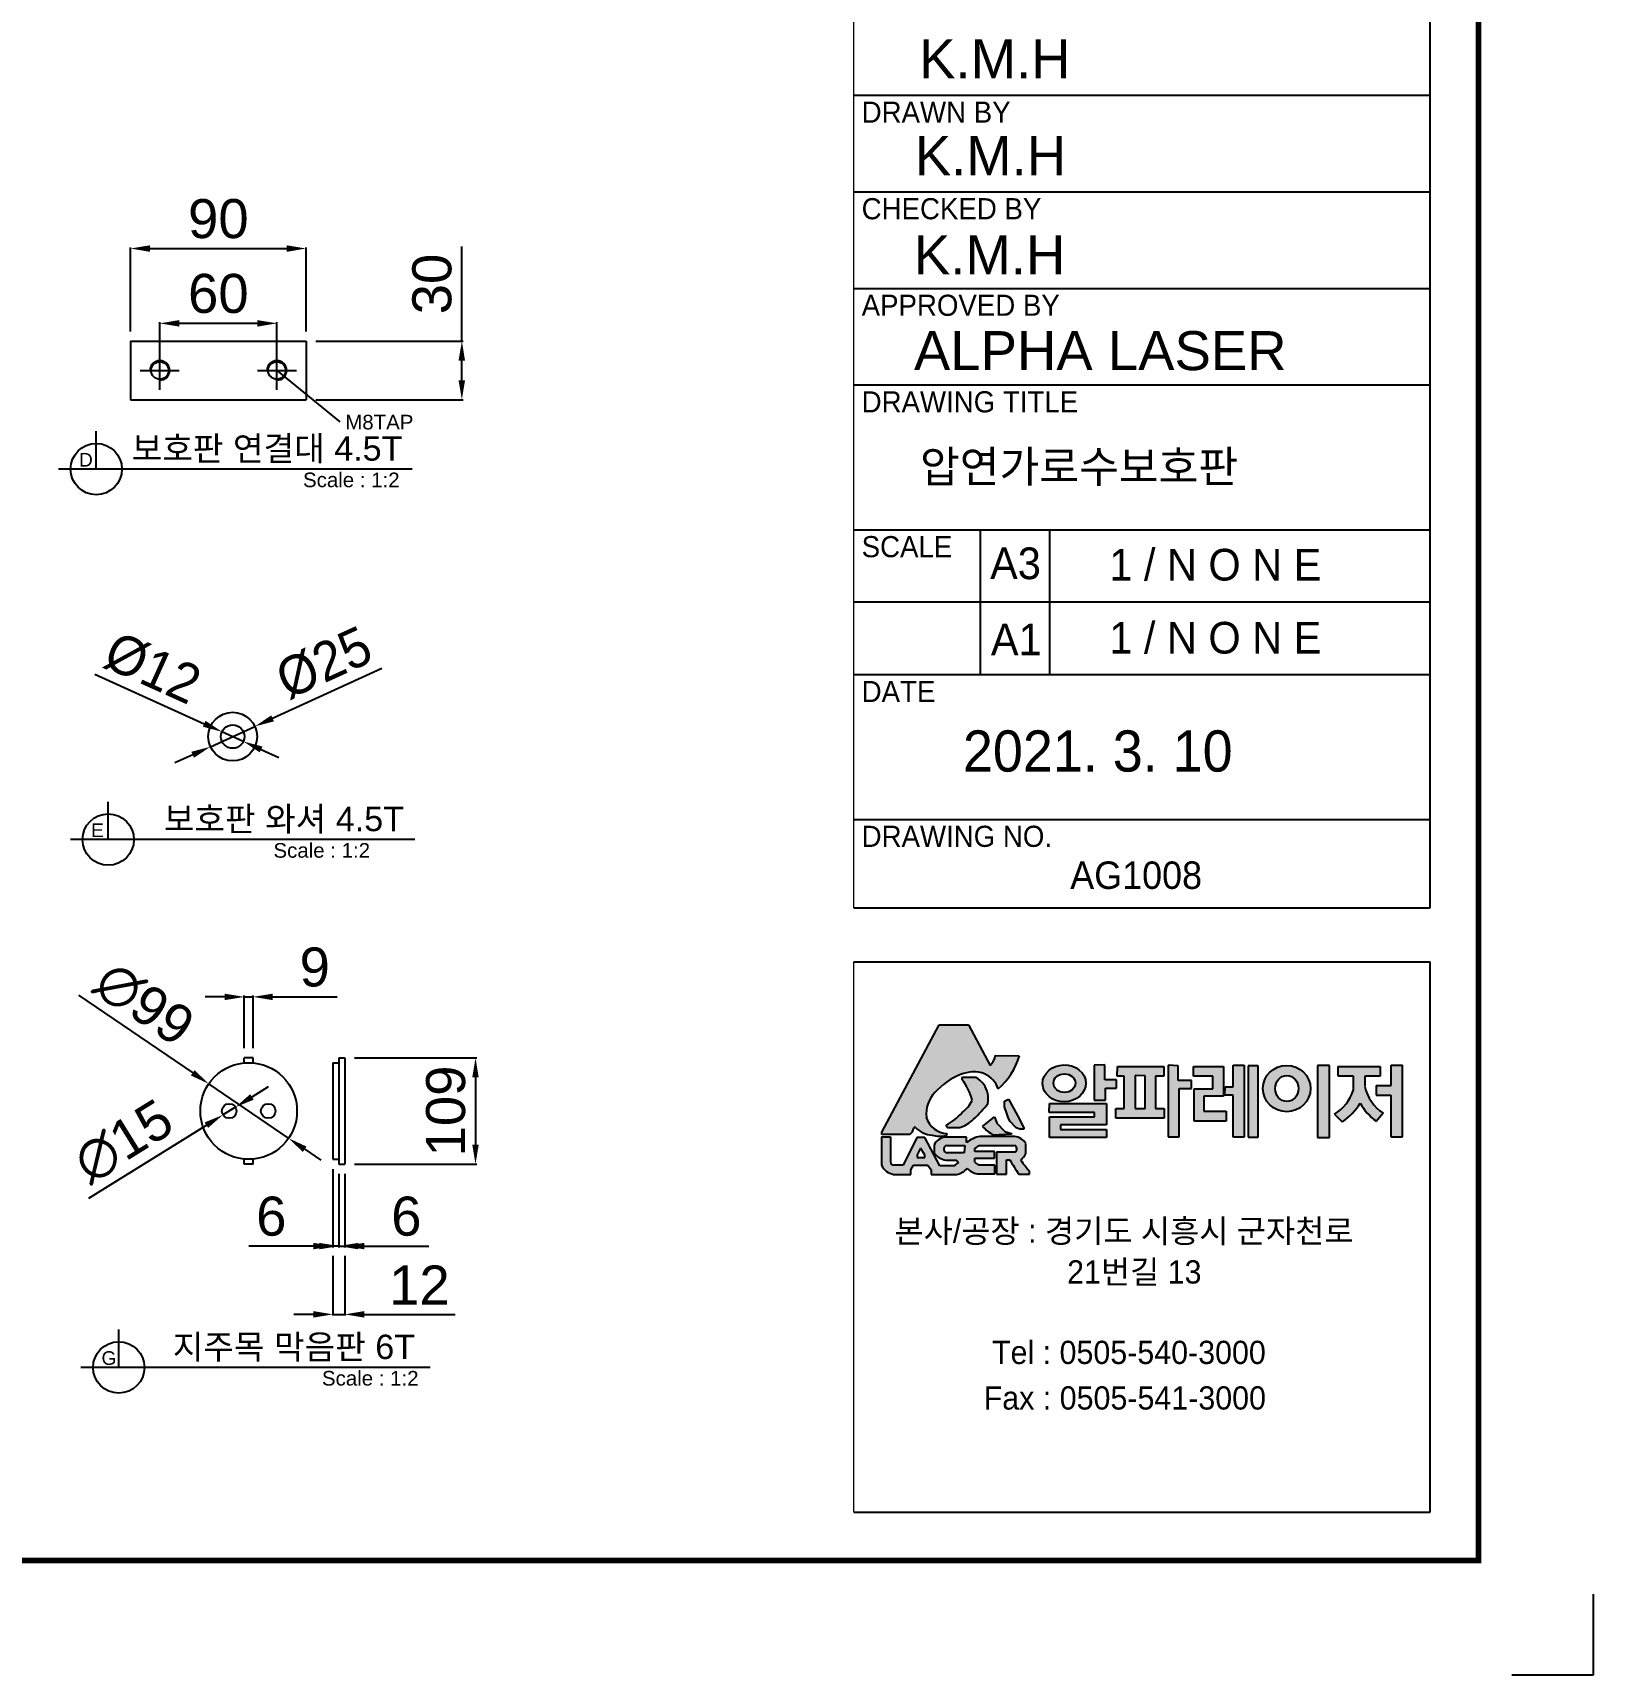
# Model space of a CAD drawing. Header units: millimetres. Extents: x 13624 to 18563, y -5035 to -1543.
# Drawn here: x 16964 to 18563, y -5035 to -3352 of the extents above; entities that cross this region are included whole.
import ezdxf
from ezdxf.enums import TextEntityAlignment as Align

# ---------------------------------------------------------------- set-up
doc = ezdxf.new("R2010")
doc.units = ezdxf.units.MM
doc.layers.add('LAYOUT', color=7, linetype='Continuous')
doc.layers.add('TEXT', color=7, linetype='Continuous')
doc.styles.add('H', font='')
doc.styles.get("Standard").update_dxf_attribs({"font": 'arial.ttf'})
doc.styles.get('H').set_extended_font_data('Dotum')
doc.dimstyles.new('ISO-25', dxfattribs={"dimtxt": 40, "dimasz": 20, "dimexe": 1.25, "dimexo": 10, "dimgap": 10, "dimtad": 1, "dimdec": 0, "dimtxsty": 'Standard', "dimcen": 2.5, "dimclrd": 3, "dimclre": 3, "dimclrt": 3, "dimadec": 0, "dimazin": 0, "dimtfac": 1, "dimtdec": 0, "dimtmove": 0, "dimatfit": 3, "dimfxl": 0, "dimarcsym": 0})

# ---------------------------------------------------------------- blocks, each defined once
blk = doc.blocks.new('*D12')
at = {"color": 3, "lineweight": -2, "transparency": 16777216}
for p, q in [((17063.9, -3657.7), (17063.9, -3571.5)), ((17083.9, -3572.7), (17223.9, -3572.7)), ((17243.9, -3657.7), (17243.9, -3571.5))]:
    blk.add_line(p, q, dxfattribs=at)
at = {"color": 3, "transparency": 16777216}
for points in [[(17083.9, -3569.4), (17083.9, -3576.1), (17063.9, -3572.7)], [(17223.9, -3569.4), (17223.9, -3576.1), (17243.9, -3572.7)]]:
    blk.add_solid(points, dxfattribs=at)
at = {"layer": 'Defpoints', "color": 0, "transparency": 16777216}
for p in [(17243.9, -3572.7), (17063.9, -3667.7), (17243.9, -3667.7)]:
    blk.add_point(p, dxfattribs=at)
at = {"color": 3, "transparency": 16777216, "insert": (17153.9, -3542.3), "char_height": 40, "attachment_point": 5}
blk.add_mtext('90', dxfattribs=at)
blk = doc.blocks.new('*D13')
at = {"color": 3, "lineweight": -2, "transparency": 16777216}
for p, q in [((17403.5, -3667.7), (17403.5, -3570.6)), ((17253.9, -3667.7), (17404.7, -3667.7)), ((17403.5, -3707.7), (17403.5, -3687.7)), ((17253.9, -3727.7), (17404.7, -3727.7))]:
    blk.add_line(p, q, dxfattribs=at)
at = {"color": 3, "transparency": 16777216}
for points in [[(17400.1, -3687.7), (17406.8, -3687.7), (17403.5, -3667.7)], [(17400.1, -3707.7), (17406.8, -3707.7), (17403.5, -3727.7)]]:
    blk.add_solid(points, dxfattribs=at)
at = {"layer": 'Defpoints', "color": 0, "transparency": 16777216}
for p in [(17243.9, -3667.7), (17403.5, -3667.7), (17243.9, -3727.7)]:
    blk.add_point(p, dxfattribs=at)
at = {"color": 3, "transparency": 16777216, "insert": (17373, -3609.1), "char_height": 40, "attachment_point": 5, "rotation": 90}
blk.add_mtext('30', dxfattribs=at)
blk = doc.blocks.new('*D14')
at = {"color": 3, "lineweight": -2, "transparency": 16777216}
for p, q in [((17321.6, -4003.4), (17209.5, -4054.5)), ((17145.8, -4083.5), (17191.3, -4062.7)), ((17127.6, -4091.8), (17109.4, -4100))]:
    blk.add_line(p, q, dxfattribs=at)
at = {"color": 3, "transparency": 16777216}
for points in [[(17208.1, -4051.4), (17210.9, -4057.5), (17191.3, -4062.7)], [(17126.2, -4088.7), (17129, -4094.8), (17145.8, -4083.5)]]:
    blk.add_solid(points, dxfattribs=at)
at = {"layer": 'Defpoints', "color": 0, "transparency": 16777216}
for p in [(17191.3, -4062.7), (17145.8, -4083.5)]:
    blk.add_point(p, dxfattribs=at)
at = {"color": 3, "transparency": 16777216, "insert": (17262.2, -3997.5), "char_height": 40, "attachment_point": 5, "rotation": 24.4839}
blk.add_mtext('{\\fMS PGothic|b0|i0|c129|p34;%%C25}', dxfattribs=at)
blk = doc.blocks.new('*D15')
at = {"color": 3, "lineweight": -2, "transparency": 16777216}
for p, q in [((17027.2, -4009.1), (17139.4, -4059.9)), ((17179.5, -4078.1), (17157.6, -4068.2)), ((17197.7, -4086.3), (17215.9, -4094.5))]:
    blk.add_line(p, q, dxfattribs=at)
at = {"color": 3, "transparency": 16777216}
for points in [[(17140.8, -4056.9), (17138, -4063), (17157.6, -4068.2)], [(17199.1, -4083.3), (17196.3, -4089.3), (17179.5, -4078.1)]]:
    blk.add_solid(points, dxfattribs=at)
at = {"layer": 'Defpoints', "color": 0, "transparency": 16777216}
for p in [(17157.6, -4068.2), (17179.5, -4078.1)]:
    blk.add_point(p, dxfattribs=at)
at = {"color": 3, "transparency": 16777216, "insert": (17086.5, -4003.1), "char_height": 40, "attachment_point": 5, "rotation": 335.6577}
blk.add_mtext('{\\fMS PGothic|b0|i0|c129|p34;%%C12}', dxfattribs=at)
blk = doc.blocks.new('*D16')
at = {"color": 3, "lineweight": -2, "transparency": 16777216}
for p, q in [((17093.9, -3687.7), (17093.9, -3648.2)), ((17113.9, -3649.4), (17193.9, -3649.4)), ((17213.9, -3687.7), (17213.9, -3648.2))]:
    blk.add_line(p, q, dxfattribs=at)
at = {"color": 3, "transparency": 16777216}
for points in [[(17113.9, -3646.1), (17113.9, -3652.8), (17093.9, -3649.4)], [(17193.9, -3646.1), (17193.9, -3652.8), (17213.9, -3649.4)]]:
    blk.add_solid(points, dxfattribs=at)
at = {"layer": 'Defpoints', "color": 0, "transparency": 16777216}
for p in [(17213.9, -3649.4), (17093.9, -3697.7), (17213.9, -3697.7)]:
    blk.add_point(p, dxfattribs=at)
at = {"color": 3, "transparency": 16777216, "insert": (17153.9, -3619), "char_height": 40, "attachment_point": 5}
blk.add_mtext('60', dxfattribs=at)
blk = doc.blocks.new('*D17')
at = {"color": 3, "lineweight": -2, "transparency": 16777216}
for p, q in [((16880.3, -24788.6), (16997.3, -24868.4)), ((17095.6, -24935.4), (17013.8, -24879.6)), ((17112.1, -24946.7), (17128.6, -24958))]:
    blk.add_line(p, q, dxfattribs=at)
at = {"color": 3, "transparency": 16777216}
for points in [[(16999.2, -24865.6), (16995.4, -24871.1), (17013.8, -24879.6)], [(17114, -24944), (17110.2, -24949.5), (17095.6, -24935.4)]]:
    blk.add_solid(points, dxfattribs=at)
at = {"layer": 'Defpoints', "color": 0, "transparency": 16777216}
for p in [(17013.8, -24879.6), (17095.6, -24935.4)]:
    blk.add_point(p, dxfattribs=at)
at = {"color": 3, "transparency": 16777216, "insert": (16947.7, -24797.7), "char_height": 40, "attachment_point": 5, "rotation": 325.6971}
blk.add_mtext('∅99', dxfattribs=at)
blk = doc.blocks.new('*D18')
at = {"color": 3, "lineweight": -2, "transparency": 16777216}
for p, q in [((17058.1, -24893.1), (17075.1, -24882.5)), ((17041.1, -24903.6), (17028.3, -24911.5)), ((16890.7, -24996.7), (17011.3, -24922))]:
    blk.add_line(p, q, dxfattribs=at)
at = {"color": 3, "transparency": 16777216}
for points in [[(17056.3, -24890.2), (17059.8, -24895.9), (17041.1, -24903.6)], [(17009.6, -24919.2), (17013.1, -24924.8), (17028.3, -24911.5)]]:
    blk.add_solid(points, dxfattribs=at)
at = {"layer": 'Defpoints', "color": 0, "transparency": 16777216}
for p in [(17041.1, -24903.6), (17028.3, -24911.5)]:
    blk.add_point(p, dxfattribs=at)
at = {"color": 3, "transparency": 16777216, "insert": (16926.5, -24938.8), "char_height": 40, "attachment_point": 5, "rotation": 31.7725}
blk.add_mtext('∅15', dxfattribs=at)
blk = doc.blocks.new('*D19')
at = {"color": 3, "lineweight": -2, "transparency": 16777216}
for p, q in [((17030.2, -24790.5), (17010.2, -24790.5)), ((17050.2, -24843), (17050.2, -24789.2)), ((17050.2, -24790.5), (17059.2, -24790.5)), ((17059.2, -24843), (17059.2, -24789.2)), ((17079.2, -24790.5), (17145.5, -24790.5))]:
    blk.add_line(p, q, dxfattribs=at)
at = {"color": 3, "transparency": 16777216}
for points in [[(17030.2, -24787.2), (17030.2, -24793.8), (17050.2, -24790.5)], [(17079.2, -24787.2), (17079.2, -24793.8), (17059.2, -24790.5)]]:
    blk.add_solid(points, dxfattribs=at)
at = {"layer": 'Defpoints', "color": 0, "transparency": 16777216}
for p in [(17059.2, -24790.5), (17050.2, -24853), (17059.2, -24853)]:
    blk.add_point(p, dxfattribs=at)
at = {"color": 3, "transparency": 16777216, "insert": (17122.4, -24760.1), "char_height": 40, "attachment_point": 5}
blk.add_mtext('9', dxfattribs=at)
blk = doc.blocks.new('*D20')
at = {"color": 3, "lineweight": -2, "transparency": 16777216}
for p, q in [((17163.1, -24853), (17288.5, -24853)), ((17287.2, -24873), (17287.2, -24942)), ((17163.1, -24962), (17288.5, -24962))]:
    blk.add_line(p, q, dxfattribs=at)
at = {"color": 3, "transparency": 16777216}
for points in [[(17283.9, -24873), (17290.5, -24873), (17287.2, -24853)], [(17283.9, -24942), (17290.5, -24942), (17287.2, -24962)]]:
    blk.add_solid(points, dxfattribs=at)
at = {"layer": 'Defpoints', "color": 0, "transparency": 16777216}
for p in [(17153.1, -24853), (17153.1, -24962), (17287.2, -24962)]:
    blk.add_point(p, dxfattribs=at)
at = {"color": 3, "transparency": 16777216, "insert": (17256.8, -24907.5), "char_height": 40, "attachment_point": 5, "rotation": 90}
blk.add_mtext('109', dxfattribs=at)
blk = doc.blocks.new('*D21')
at = {"color": 3, "lineweight": -2, "transparency": 16777216}
for p, q in [((17147.1, -24972), (17147.1, -25047.3)), ((17153.1, -24972), (17153.1, -25047.3)), ((17127.1, -25046), (17107.1, -25046)), ((17147.1, -25046), (17153.1, -25046)), ((17173.1, -25046), (17239.5, -25046))]:
    blk.add_line(p, q, dxfattribs=at)
at = {"color": 3, "transparency": 16777216}
for points in [[(17127.1, -25042.7), (17127.1, -25049.3), (17147.1, -25046)], [(17173.1, -25042.7), (17173.1, -25049.3), (17153.1, -25046)]]:
    blk.add_solid(points, dxfattribs=at)
at = {"layer": 'Defpoints', "color": 0, "transparency": 16777216}
for p in [(17147.1, -24962), (17153.1, -24962), (17153.1, -25046)]:
    blk.add_point(p, dxfattribs=at)
at = {"color": 3, "transparency": 16777216, "insert": (17216.3, -25015.6), "char_height": 40, "attachment_point": 5}
blk.add_mtext('6', dxfattribs=at)
blk = doc.blocks.new('*D22')
at = {"color": 3, "lineweight": -2, "transparency": 16777216}
for p, q in [((17141.1, -24967), (17141.1, -25047.3)), ((17147.1, -24972), (17147.1, -25047.3)), ((17121.1, -25046), (17054.7, -25046)), ((17147.1, -25046), (17141.1, -25046)), ((17167.1, -25046), (17187.1, -25046))]:
    blk.add_line(p, q, dxfattribs=at)
at = {"color": 3, "transparency": 16777216}
for points in [[(17121.1, -25042.7), (17121.1, -25049.3), (17141.1, -25046)], [(17167.1, -25042.7), (17167.1, -25049.3), (17147.1, -25046)]]:
    blk.add_solid(points, dxfattribs=at)
at = {"layer": 'Defpoints', "color": 0, "transparency": 16777216}
for p in [(17141.1, -24957), (17147.1, -24962), (17141.1, -25046)]:
    blk.add_point(p, dxfattribs=at)
at = {"color": 3, "transparency": 16777216, "insert": (17077.9, -25015.6), "char_height": 40, "attachment_point": 5}
blk.add_mtext('6', dxfattribs=at)
blk = doc.blocks.new('*D23')
at = {"color": 3, "lineweight": -2, "transparency": 16777216}
for p, q in [((17141.1, -25056), (17141.1, -25117.3)), ((17153.1, -25056), (17153.1, -25117.3)), ((17121.1, -25116), (17101.1, -25116)), ((17141.1, -25116), (17153.1, -25116)), ((17173.1, -25116), (17266.2, -25116))]:
    blk.add_line(p, q, dxfattribs=at)
at = {"color": 3, "transparency": 16777216}
for points in [[(17121.1, -25112.7), (17121.1, -25119.3), (17141.1, -25116)], [(17173.1, -25112.7), (17173.1, -25119.3), (17153.1, -25116)]]:
    blk.add_solid(points, dxfattribs=at)
at = {"layer": 'Defpoints', "color": 0, "transparency": 16777216}
for p in [(17141.1, -25046), (17153.1, -25046), (17153.1, -25116)]:
    blk.add_point(p, dxfattribs=at)
at = {"color": 3, "transparency": 16777216, "insert": (17229.7, -25085.9), "char_height": 40, "attachment_point": 5}
blk.add_mtext('12', dxfattribs=at)
blk = doc.blocks.new('A$C2C0F6B7D')
for p, q in [((0, 109), (-9, 109)), ((-9, 103.8), (-9, 109)), ((0, 103.8), (0, 109)), ((81.9, 104), (87.9, 104)), ((81.9, 104), (81.9, 5)), ((87.9, 109), (93.9, 109)), ((87.9, 109), (87.9, 0)), ((93.9, 109), (93.9, 0)), ((-9, 0), (-9, 5.2)), ((0, 0), (-9, 0)), ((0, 0), (0, 5.2)), ((81.9, 5), (87.9, 5)), ((87.9, 0), (93.9, 0)), ((-137.7, -208.4), (-137.7, -169.6)), ((181.4, -208.4), (-176.5, -208.4))]:
    blk.add_line(p, q)
for centre, radius in [((-4.5, 54.5), 49.5), ((-24.5, 54.5), 7.5), ((15.5, 54.5), 7.5), ((-137.7, -208.4), 26.3)]:
    blk.add_circle(centre, radius)
blk.add_text('G', height=14).set_placement((-155.4, -205.8))
at = {"layer": 'TEXT'}
blk.add_text('지주목 막음판 6T', height=25, dxfattribs=at).set_placement((41.8, -199.8), align=Align.CENTER)
blk.add_text('Scale : 1:2', height=15, dxfattribs=at).set_placement((70.6, -227))
for base, p1, p2, picture, middle in [((0, 171.5), (-9, 109), (0, 109), '*D19', (63.2, 202)), ((81.9, -84), (87.9, 0), (81.9, 5), '*D22', (18.7, -53.5)), ((93.9, -84), (87.9, 0), (93.9, 0), '*D21', (157.1, -53.5)), ((93.9, -154), (81.9, -84), (93.9, -84), '*D23', (170.5, -123.9))]:
    dim = blk.add_linear_dim(base=base, p1=p1, p2=p2, dimstyle='ISO-25')
    dim.commit()
    dim.dimension.update_dxf_attribs({"geometry": picture, "text_midpoint": middle, "insert": (-17059.2, 24962)})
for p1, p2, picture, middle in [((36.4, 26.6), (-45.4, 82.4), '*D17', (-111.5, 164.3)), ((-18.1, 58.4), (-30.9, 50.6), '*D18', (-132.7, 23.3))]:
    dim = blk.add_diameter_dim_2p(p1=p1, p2=p2, dimstyle='ISO-25')
    dim.commit()
    dim.dimension.update_dxf_attribs({"geometry": picture, "text_midpoint": middle, "insert": (-17059.2, 24962)})
dim = blk.add_linear_dim(base=(228, 0), p1=(93.9, 109), p2=(93.9, 0), angle=90, dimstyle='ISO-25')
dim.commit()
dim.dimension.update_dxf_attribs({"geometry": '*D20', "text_midpoint": (197.6, 54.5), "insert": (-17059.2, 24962)})

msp = doc.modelspace()

# ---------------------------------------------------------------- hatches: boundary and pattern name
h = msp.add_hatch(color=256)
h.dxf.hatch_style = 1
h.set_gradient(color1=(255, 0, 0), color2=(255, 159, 127), tint=1)
h.paths.add_polyline_path([(17834, -4478.8), (17833.9, -4481.1), (17862.5, -4481.1, 0.214284), (17866.7, -4474.6, -0.655828), (17868.6, -4474, 0.18567), (17885.7, -4481.8, 0.148851), (17900.4, -4481.8, 0.404174), (17900.8, -4480.2, -0.316733), (17879.6, -4463.5, -0.221534), (17888.2, -4438.1, -0.105066), (17914.7, -4419.7, -0.185229), (17939.3, -4418.8, -0.196064), (17953.3, -4434.3, 0.141597), (17974.9, -4400.3), (17950.3, -4400), (17949.8, -4403.3), (17948, -4406.4), (17945.1, -4410.2), (17922.8, -4368.8), (17892.9, -4368.6)])
h.paths.add_polyline_path([(17916.4, -4458.5, -0.08303), (17899.9, -4471.5, 0.230034), (17901.6, -4474, 0.021204), (17913.8, -4473.8, 0.137848), (17927.8, -4465.4, 0.057638), (17942.8, -4449, 0.060436), (17942.6, -4439.5, 0.2375), (17930.3, -4422.8), (17916, -4422.8), (17916, -4424.9, -0.121183), (17926.5, -4446.2, -0.135167)], flags=17)
h.paths.add_polyline_path([(17951.9, -4469.5), (17949.5, -4463), (17937.1, -4473, 0.044378), (17948, -4481.7), (17966.8, -4480.9), (17966.8, -4480.2), (17960.2, -4478.1)], flags=17)
h.paths.add_polyline_path([(17963.7, -4464.7), (17965.6, -4467.9), (17971.7, -4474.2), (17975.4, -4475.6), (17979.6, -4475.6), (17979.5, -4474.1), (17972.9, -4461.6), (17963.8, -4444.8), (17959.8, -4446.9), (17959.8, -4452.7), (17962.6, -4460.5)])
h.paths.add_polyline_path([(17846.8, -4512.4, -0.419155), (17843, -4509), (17843, -4483.5), (17833.8, -4483.5), (17833.8, -4512.9, 0.254457), (17846, -4522), (17863.7, -4522), (17863.7, -4517.4), (17866.4, -4512.6), (17881.2, -4512.6), (17884.6, -4517.3), (17884.6, -4522), (17910.7, -4522, 0.190479), (17921.4, -4515.6, 0.147735), (17931.9, -4521.5), (17949.7, -4521.5), (17949.7, -4512.5), (17933.4, -4512.5, -0.052449), (17929.4, -4509.6), (17929.4, -4505.4), (17949.5, -4505.4), (17949.5, -4498.5), (17929.3, -4498.5), (17929.3, -4495.5, -0.044761), (17934.6, -4492.3), (17969.8, -4492.3, -0.648836), (17970.6, -4499.2), (17951.4, -4499.2), (17951.4, -4521.8), (17961.7, -4521.8), (17961.7, -4507.1), (17965.2, -4507.1, 0.01692), (17974.4, -4521.7), (17985.3, -4521.7), (17985.3, -4518.8, -0.024318), (17976.5, -4507.3, 0.064908), (17981.6, -4500.7), (17981.6, -4490.5, 0.229002), (17970.2, -4483.1), (17934.6, -4483.1, 0.127003), (17920.8, -4489.4), (17920.8, -4483.7), (17898.6, -4483.7, 0.22689), (17887.5, -4491.6), (17887.5, -4500, 0.193483), (17899.6, -4507.5), (17910.4, -4507.5, 0.030046), (17912.5, -4509.7, 0.136716), (17908.8, -4513.1), (17893.4, -4513.1), (17878.1, -4484.3), (17869.9, -4484.3), (17856, -4512.4)])
h.paths.add_polyline_path([(17870.3, -4504.7), (17870.3, -4501.8), (17873.7, -4495), (17877.9, -4502.1), (17877.9, -4504.7)], flags=16)
h.paths.add_polyline_path([(17900.6, -4492.3), (17919.1, -4492.3), (17918.3, -4499.9), (17901.2, -4499.9, -0.924958)], flags=16)
edge = h.paths.add_edge_path()
edge.add_ellipse((18020.9, -4428.7), major_axis=(-22.2, -0.3), ratio=0.850598, start_angle=0, end_angle=360)
edge = h.paths.add_edge_path(flags=16)
edge.add_ellipse((18021.2, -4428.4), major_axis=(-11.3, 0), ratio=0.843368, start_angle=0, end_angle=360)
h.paths.add_polyline_path([(18064.4, -4449.4), (18006, -4449.4), (18005.6, -4458.4), (18052, -4458.4), (18052, -4463.1), (18005.8, -4463.1), (18005.8, -4484.1), (18064.2, -4484.1), (18064.2, -4475.8), (18017, -4475.8), (18017, -4471.3), (18064.4, -4471.3)])
h.paths.add_polyline_path([(18051.8, -4446), (18063.3, -4446), (18063.3, -4433.6), (18074.5, -4433.6), (18074.5, -4425), (18062.5, -4425), (18062.5, -4409.8), (18051.8, -4410)])
h.paths.add_polyline_path([(18082.5, -4421.2), (18082.5, -4454.5), (18074, -4454.5), (18074, -4464.3), (18123.3, -4464.3), (18123.3, -4454.6), (18114.5, -4454.6), (18114.5, -4421.2), (18123, -4421.2), (18123, -4411.4), (18075.7, -4411.4), (18075.2, -4421.2)])
h.paths.add_polyline_path([(18093.5, -4420.6), (18104, -4420.9), (18104, -4454.5), (18093.5, -4454.5)], flags=16)
h.paths.add_polyline_path([(18137.9, -4425.8), (18137.9, -4410.6), (18127.4, -4410), (18127.4, -4483.6), (18138.8, -4483.6), (18138.8, -4433.9), (18151.3, -4433.9), (18151.3, -4425.8)])
h.paths.add_polyline_path([(18164, -4441.8), (18184.2, -4441.8), (18184.2, -4411.4), (18153.5, -4411.4), (18153.6, -4421.2), (18173.4, -4421.2), (18173.4, -4434.1), (18154, -4434.1), (18154, -4467.5), (18187.1, -4467.5), (18187.1, -4457.3), (18164, -4457.3)])
h.paths.add_polyline_path([(18194, -4483.7), (18205.3, -4483.7), (18205.3, -4410.1), (18194.1, -4410.1), (18194.1, -4432.3), (18185.8, -4432.3), (18185.7, -4440.9), (18194, -4440.9)])
h.paths.add_polyline_path([(18209.5, -4483.8), (18219.7, -4483.8), (18219.7, -4410.7), (18209.5, -4410.7)])
edge = h.paths.add_edge_path()
edge.add_ellipse((18249, -4434), major_axis=(-24.4, 0), ratio=0.974401, start_angle=0, end_angle=360)
edge = h.paths.add_edge_path(flags=16)
edge.add_ellipse((18249.1, -4434), major_axis=(0, -13.3), ratio=0.89757, start_angle=0, end_angle=360)
h.paths.add_polyline_path([(18280.7, -4484.1), (18293, -4484.1), (18293, -4410.2), (18280.7, -4410.4)])
h.paths.add_polyline_path([(18324.3, -4448.8, 0.121385), (18341, -4467.4), (18347.9, -4459.3, -0.196928), (18329.1, -4431.7), (18329.1, -4421.3), (18344.8, -4421.3), (18344.8, -4411.3), (18301.5, -4411.3), (18301.5, -4421), (18317.2, -4421), (18317.2, -4435.9, -0.181097), (18298.1, -4460.1), (18306, -4468.2, 0.109226)])
h.paths.add_polyline_path([(18367.6, -4410.1), (18356, -4410.1), (18356, -4431), (18340.6, -4431), (18340.6, -4440.6), (18355.7, -4440.6), (18355.7, -4483.5), (18367.6, -4483.5)])

# ---------------------------------------------------------------- linework, layer by layer
at = {"color": 0, "lineweight": 20}
for p, q in [((17805.4, -4248.8), (17805.4, -2227.6)), ((17805.4, -4868.3), (17805.4, -4304.1))]:
    msp.add_line(p, q, dxfattribs=at)
for p, q in [((18396, -4248.8), (18396, -2227.6)), ((17805.4, -3415.6), (18396, -3415.6)), ((17805.4, -3514.6), (18396, -3514.6)), ((17805.4, -3613.6), (18396, -3613.6)), ((17063.9, -3667.7), (17063.9, -3727.7)), ((17063.9, -3667.7), (17243.9, -3667.7)), ((17243.9, -3667.7), (17243.9, -3727.7)), ((17213.9, -3697.7), (17278.5, -3750.4)), ((17805.4, -3712.6), (18396, -3712.6)), ((17063.9, -3727.7), (17243.9, -3727.7)), ((17028.8, -3798.8), (17028.8, -3760.1)), ((17352.7, -3798.8), (16990, -3798.8)), ((17805.4, -3861.1), (18396, -3861.1)), ((17934.9, -3861.1), (17934.9, -4009.6)), ((18005.9, -3861.1), (18005.9, -4009.6)), ((18396, -3935.4), (17805.4, -3935.4)), ((17805.4, -4009.6), (18396, -4009.6)), ((17041, -4178.7), (17041, -4139.9)), ((17805.4, -4158.1), (18396, -4158.1)), ((17355.4, -4178.7), (17002.3, -4178.7)), ((17805.4, -4248.8), (18396, -4248.8)), ((17805.4, -4304.1), (18396, -4304.1)), ((18396, -4868.3), (18396, -4304.1)), ((17834, -4478.8), (17892.9, -4368.6)), ((17892.9, -4368.6), (17922.8, -4368.8)), ((17922.8, -4368.8), (17945.1, -4410.2)), ((17945.1, -4410.2), (17948, -4406.4)), ((17948, -4406.4), (17949.8, -4403.3)), ((17949.8, -4403.3), (17950.3, -4400)), ((17950.3, -4400), (17974.9, -4400.3)), ((18062.5, -4409.8), (18051.8, -4410)), ((18051.8, -4410), (18051.8, -4446)), ((18062.5, -4425), (18062.5, -4409.8)), ((18075.2, -4421.2), (18075.7, -4411.4)), ((18075.7, -4411.4), (18123, -4411.4)), ((18123, -4411.4), (18123, -4421.2)), ((18127.4, -4410), (18127.4, -4483.6)), ((18137.9, -4410.6), (18127.4, -4410)), ((18137.9, -4425.8), (18137.9, -4410.6)), ((18153.5, -4411.4), (18184.2, -4411.4)), ((18153.6, -4421.2), (18153.5, -4411.4)), ((18184.2, -4411.4), (18184.2, -4441.8)), ((18194.1, -4432.3), (18194.1, -4410.1)), ((18194.1, -4410.1), (18205.3, -4410.1)), ((18205.3, -4410.1), (18205.3, -4483.7)), ((18209.5, -4410.7), (18209.5, -4483.8)), ((18219.7, -4410.7), (18209.5, -4410.7)), ((18219.7, -4483.8), (18219.7, -4410.7)), ((18293, -4410.2), (18280.7, -4410.4)), ((18280.7, -4410.4), (18280.7, -4484.1)), ((18293, -4484.1), (18293, -4410.2)), ((18301.5, -4411.3), (18344.8, -4411.3)), ((18301.5, -4411.3), (18301.5, -4421)), ((18344.8, -4411.3), (18344.8, -4421.3)), ((18356, -4431), (18356, -4410.1)), ((18356, -4410.1), (18367.6, -4410.1)), ((18367.6, -4483.5), (18367.6, -4410.1)), ((17930.3, -4422.8), (17916, -4422.8)), ((17916, -4422.8), (17916, -4424.9)), ((18074.5, -4425), (18062.5, -4425)), ((18074.5, -4433.6), (18074.5, -4425)), ((18082.5, -4421.2), (18075.2, -4421.2)), ((18082.5, -4454.5), (18082.5, -4421.2)), ((18093.5, -4420.6), (18093.5, -4454.5)), ((18104, -4420.9), (18093.5, -4420.6)), ((18104, -4454.5), (18104, -4420.9)), ((18123, -4421.2), (18114.5, -4421.2)), ((18114.5, -4421.2), (18114.5, -4454.6)), ((18151.3, -4425.8), (18137.9, -4425.8)), ((18151.3, -4433.9), (18151.3, -4425.8)), ((18173.4, -4421.2), (18153.6, -4421.2)), ((18173.4, -4434.1), (18173.4, -4421.2)), ((18301.5, -4421), (18317.2, -4421)), ((18317.2, -4421), (18317.2, -4435.9)), ((18344.8, -4421.3), (18329.1, -4421.3)), ((18329.1, -4421.3), (18329.1, -4431.7)), ((17959.8, -4446.9), (17963.8, -4444.8)), ((17963.8, -4444.9), (17972.9, -4461.6)), ((18063.3, -4446), (18063.3, -4433.6)), ((18063.3, -4433.6), (18074.5, -4433.6)), ((18138.8, -4483.6), (18138.8, -4433.9)), ((18138.8, -4433.9), (18151.3, -4433.9)), ((18154, -4467.5), (18154, -4434.1)), ((18154, -4434.1), (18173.4, -4434.1)), ((18184.2, -4441.8), (18164, -4441.8)), ((18164, -4441.8), (18164, -4457.3)), ((18185.7, -4440.9), (18185.8, -4432.3)), ((18194, -4440.9), (18185.7, -4440.9)), ((18185.8, -4432.3), (18194.1, -4432.3)), ((18194, -4483.7), (18194, -4440.9)), ((18340.6, -4431), (18340.6, -4440.6)), ((18340.6, -4431), (18356, -4431)), ((18340.6, -4440.6), (18355.7, -4440.6)), ((18355.7, -4440.6), (18355.7, -4483.5)), ((17959.8, -4452.7), (17959.8, -4446.9)), ((17962.6, -4460.5), (17959.8, -4452.7)), ((17963.7, -4464.7), (17962.6, -4460.5)), ((17972.9, -4461.6), (17979.5, -4474.1)), ((18005.6, -4458.4), (18006, -4449.4)), ((18052, -4458.4), (18005.6, -4458.4)), ((18006, -4449.4), (18064.4, -4449.4)), ((18051.8, -4446), (18063.3, -4446)), ((18052, -4463.1), (18052, -4458.4)), ((18064.4, -4449.4), (18064.4, -4471.3)), ((18074, -4464.3), (18074, -4454.5)), ((18074, -4454.5), (18082.5, -4454.5)), ((18093.5, -4454.5), (18104, -4454.5)), ((18114.5, -4454.6), (18123.3, -4454.6)), ((18123.3, -4454.6), (18123.3, -4464.3)), ((18164, -4457.3), (18187.1, -4457.3)), ((18187.1, -4457.3), (18187.1, -4467.5)), ((18298.1, -4460.1), (18306, -4468.2)), ((18347.9, -4459.3), (18341, -4467.4)), ((17833.9, -4481.1), (17834, -4478.8)), ((17937.1, -4473), (17949.5, -4463)), ((17949.5, -4463), (17951.9, -4469.5)), ((17951.9, -4469.5), (17960.2, -4478.1)), ((17960.2, -4478.1), (17966.8, -4480.2)), ((17965.6, -4467.9), (17963.7, -4464.7)), ((17971.7, -4474.2), (17965.6, -4467.9)), ((17975.4, -4475.6), (17971.7, -4474.2)), ((17979.6, -4475.6), (17975.4, -4475.6)), ((17979.5, -4474.1), (17979.6, -4475.6)), ((18005.8, -4484.1), (18005.8, -4463.1)), ((18005.8, -4463.1), (18052, -4463.1)), ((18064.4, -4471.3), (18017, -4471.3)), ((18017, -4471.3), (18017, -4475.8)), ((18017, -4475.8), (18064.2, -4475.8)), ((18064.2, -4475.8), (18064.2, -4484.1)), ((18123.3, -4464.3), (18074, -4464.3)), ((18187.1, -4467.5), (18154, -4467.5)), ((17833.8, -4483.5), (17843, -4483.5)), ((17833.8, -4483.5), (17833.8, -4512.9)), ((17862.5, -4481.1), (17833.9, -4481.1)), ((17843, -4483.5), (17843, -4509)), ((17869.9, -4484.3), (17856, -4512.4)), ((17878.1, -4484.3), (17869.9, -4484.3)), ((17873.7, -4495), (17870.3, -4501.8)), ((17877.9, -4502.1), (17873.7, -4495)), ((17893.4, -4513.1), (17878.1, -4484.3)), ((17887.5, -4491.6), (17887.5, -4500)), ((17920.8, -4483.7), (17898.6, -4483.7)), ((17900.6, -4492.3), (17919.1, -4492.3)), ((17919.1, -4492.3), (17918.3, -4499.9)), ((17920.8, -4489.4), (17920.8, -4483.7)), ((17929.3, -4498.5), (17929.3, -4495.5)), ((17970.2, -4483.1), (17934.6, -4483.1)), ((17934.6, -4492.3), (17969.8, -4492.3)), ((17966.8, -4480.9), (17948, -4481.7)), ((17966.8, -4480.2), (17966.8, -4480.9)), ((17981.6, -4500.7), (17981.6, -4490.5)), ((18064.2, -4484.1), (18005.8, -4484.1)), ((18127.4, -4483.6), (18138.8, -4483.6)), ((18205.3, -4483.7), (18194, -4483.7)), ((18209.5, -4483.8), (18219.7, -4483.8)), ((18280.7, -4484.1), (18293, -4484.1)), ((18355.7, -4483.5), (18367.6, -4483.5)), ((17856, -4512.4), (17846.4, -4512.4)), ((17863.7, -4517.4), (17866.4, -4512.6)), ((17866.4, -4512.6), (17881.2, -4512.6)), ((17870.3, -4501.8), (17870.3, -4504.7)), ((17870.3, -4504.7), (17877.9, -4504.7)), ((17877.9, -4504.7), (17877.9, -4502.1)), ((17881.2, -4512.6), (17884.6, -4517.3)), ((17899.6, -4507.5), (17910.4, -4507.5)), ((17918.3, -4499.9), (17901.1, -4499.9)), ((17949.5, -4498.5), (17929.3, -4498.5)), ((17929.4, -4509.6), (17929.4, -4505.4)), ((17929.4, -4505.4), (17949.5, -4505.4)), ((17949.7, -4512.5), (17933.4, -4512.5)), ((17949.5, -4505.4), (17949.5, -4498.5)), ((17949.7, -4521.5), (17949.7, -4512.5)), ((17970.6, -4499.2), (17951.4, -4499.2)), ((17951.4, -4499.2), (17951.4, -4521.8)), ((17961.7, -4521.8), (17961.7, -4507.1)), ((17961.7, -4507.1), (17965.2, -4507.1)), ((17846, -4522), (17863.7, -4522)), ((17863.7, -4522), (17863.7, -4517.4)), ((17884.6, -4517.3), (17884.6, -4522)), ((17884.6, -4522), (17910.7, -4522)), ((17908.8, -4513.1), (17893.4, -4513.1)), ((17931.9, -4521.5), (17949.7, -4521.5)), ((17951.4, -4521.8), (17961.7, -4521.8)), ((17974.4, -4521.7), (17985.3, -4521.7)), ((17985.3, -4521.7), (17985.3, -4518.8)), ((17805.4, -4868.3), (18396, -4868.3)), ((18563.1, -4952.3), (18563.1, -5035.4)), ((18563.1, -5035.4), (18479.9, -5035.4))]:
    msp.add_line(p, q)
at = {"color": 1}
for p, q in [((17093.9, -3717.7), (17093.9, -3677.7)), ((17213.9, -3717.7), (17213.9, -3677.7)), ((17073.9, -3697.7), (17113.9, -3697.7)), ((17193.9, -3697.7), (17233.9, -3697.7))]:
    msp.add_line(p, q, dxfattribs=at)
for centre, radius in [((17093.9, -3697.7), 9), ((17213.9, -3697.7), 9), ((17028.8, -3798.8), 26.3), ((17168.6, -4073.1), 25), ((17168.6, -4073.1), 12), ((17041, -4178.7), 26.3)]:
    msp.add_circle(centre, radius)
at = {"color": 4}
for centre in [(17093.9, -3697.7), (17213.9, -3697.7)]:
    msp.add_arc(centre, 10, 270, 180, dxfattribs=at)
for centre, radius, start, end in [((17905.3, -4379.9), 72.6, 311.4509, 343.6881), ((17944.8, -4491.1), 77.6, 112.8742, 136.8648), ((17928.1, -4451.4), 34.5, 70.8979, 112.8751), ((17878, -4456.8), 49.7, 12.3605, 39.9987), ((17919.9, -4443.3), 23, 9.6034, 63.0444), ((17927.4, -4443.7), 27.6, 19.9375, 64.3092), ((17911.2, -4460), 31.7, 136.3749, 186.3397), ((17888.2, -4438.1), 1.159605744760483e-12, 159.4993, 330.6422), ((17903.5, -4444.9), 39.5, 354.0601, 7.8943), ((18275.3, -4422.5), 44, 301.1839, 342.2433), ((18372.1, -4422.6), 44, 192.0664, 236.6287), ((17869.3, -4415.8), 63.6, 298.744, 317.7294), ((17899, -4434), 30, 305.2379, 336.0294), ((17864.3, -4392.4), 96.8, 311.0403, 324.2354), ((18271.4, -4417.1), 61.7, 304.1443, 329.0781), ((18370.4, -4424.3), 52.2, 208.0421, 235.7261), ((17857.3, -4473.2), 9.48, 303.6229, 352.0073), ((17867.8, -4474.7), 1.11, 38.9695, 171.9523), ((17887.2, -4455.7), 26.1, 224.5251, 266.5984), ((17868.6, -4474), 8.86757334228605e-13, 41.2759, 185.3558), ((17902, -4456.8), 23.4, 196.6209, 266.9197), ((17903.2, -4471), 3.39, 188.8476, 240.6661), ((17906.1, -4329.5), 144.5, 268.191, 273.05), ((17905.9, -4444.8), 30.1, 285.2841, 316.6787), ((17991.7, -4416.1), 78.8, 226.2191, 236.3831), ((17893.1, -4457.6), 25.3, 252.9152, 285.3632), ((17901.3, -4499.2), 15.7, 99.81, 150.9436), ((17901.2, -4496.1), 3.8, 99.6386, 269.2912), ((17899.7, -4480.8), 1.2, 270.9412, 29.2318), ((17940, -4513.1), 30.5, 100.1161, 129.0681), ((17949.4, -4523.3), 34.3, 115.6034, 125.855), ((17968.7, -4495.9), 3.77, 300.2822, 72.1901), ((17968.2, -4498.5), 15.6, 31.1703, 82.764), ((17846.6, -4508.9), 3.59, 182.0619, 266.9731), ((17902.9, -4488.7), 19.1, 216.163, 259.9649), ((17916.7, -4517.9), 9.22, 117.1825, 148.3224), ((17929.9, -4491.3), 25.4, 219.5763, 226.4602), ((17944.9, -4492), 23.5, 228.6667, 240.6761), ((18185.3, -4379.1), 254.6, 210.1657, 214.0431), ((17953.5, -4484.7), 32.3, 315.4182, 330.2733), ((18098.2, -4422.8), 148.2, 214.799, 220.3711), ((17848.3, -4506.2), 15.9, 204.7787, 261.884), ((17908, -4505.3), 16.9, 279.1517, 322.2895), ((17936.4, -4501.1), 20.9, 224.0335, 257.6487)]:
    msp.add_arc(centre, radius, start, end)
for centre, major_axis, ratio in [((18020.9, -4428.7), (-22.2, -0.3), 0.850598), ((18249, -4434), (-24.4, 0), 0.974401), ((18021.2, -4428.4), (-11.3, 0), 0.843368), ((18249.1, -4434), (0, -13.3), 0.89757)]:
    msp.add_ellipse(centre, major_axis=major_axis, ratio=ratio)
at = {"layer": 'LAYOUT'}
for p, q in [((18445.5, -4917.8), (18445.5, -4388.6)), ((17093.1, -4917.8), (18445.5, -4917.8))]:
    msp.add_line(p, q, dxfattribs=at)
at = {"layer": 'LAYOUT', "const_width": 5.88}
msp.add_lwpolyline([(13741.5, -4917.8), (18445.5, -4917.8), (18445.5, -1660.3), (13741.5, -1660.3)], close=True, dxfattribs=at)

# ---------------------------------------------------------------- block references
msp.add_blockref('A$C2C0F6B7D', (17189.5, -4511.5))

# ---------------------------------------------------------------- texts
for s, height, p in [('K.M.H', 40, (17872.2, -3398.2)), ('K.M.H', 40, (17867.7, -3497.5)), ('K.M.H', 40, (17866.9, -3599.2)), ('ALPHA LASER', 40, (17866.9, -3697.4)), ('M8TAP', 15, (17284, -3758.2)), ('D', 14, (17011.1, -3796.3)), ('E', 14, (17023.4, -4176.1))]:
    msp.add_text(s, height=height).set_placement(p)
at = {"style": 'H'}
for s, height, p in [('DRAWN BY', 21.66, (17813.3, -3443.7)), ('CHECKED BY', 21.66, (17813.3, -3542.7)), ('APPROVED BY', 21.656, (17813.3, -3641.7)), ('DRAWING TITLE', 21.656, (17813.3, -3740.7)), ('압연가로수보호판', 32.48, (17873.1, -3812.6)), ('SCALE', 21.66, (17813.3, -3889.2)), ('A3', 32.48, (17945, -3911.7)), ('1 / N O N E', 32.484, (18067.2, -3913.1)), ('1 / N O N E', 32.484, (18067.2, -3988)), ('A1', 32.48, (17945.8, -3989.7)), ('DATE', 21.66, (17813.3, -4037.7)), ('2021. 3. 10', 42.23, (17917.1, -4109)), ('DRAWING NO.', 21.656, (17813.3, -4186.2)), ('AG1008', 28.15, (18027.1, -4229.3)), ('본사/공장 : 경기도 시흥시 군자천로', 23.822, (17847, -4592)), ('21번길 13', 23.82, (18023.9, -4633.9)), ('Tel : 0505-540-3000', 23.822, (17946.9, -4716.4)), ('Fax : 0505-541-3000', 23.822, (17938.4, -4763.1))]:
    msp.add_text(s, height=height, dxfattribs=at).set_placement(p)
at = {"layer": 'TEXT'}
for s, p in [('보호판 연결대 4.5T', (17203.8, -3790.2)), ('보호판 와셔 4.5T', (17221.1, -4170.1))]:
    msp.add_text(s, height=25, dxfattribs=at).set_placement(p, align=Align.CENTER)
for p in [(17240.7, -3817.4), (17210.4, -4197.3)]:
    msp.add_text('Scale : 1:2', height=15, dxfattribs=at).set_placement(p)

# ---------------------------------------------------------------- dimensions: what is measured, and where the dimension line sits
dim = msp.add_linear_dim(base=(17243.9, -3572.7), p1=(17063.9, -3667.7), p2=(17243.9, -3667.7), text='90', dimstyle='ISO-25')
dim.commit()
dim.dimension.update_dxf_attribs({"geometry": '*D12', "text_midpoint": (17153.9, -3572.7), "dimtype": 128})
dim = msp.add_linear_dim(base=(17403.5, -3667.7), p1=(17243.9, -3727.7), p2=(17243.9, -3667.7), angle=90, text='30', dimstyle='ISO-25')
dim.commit()
dim.dimension.update_dxf_attribs({"geometry": '*D13', "text_midpoint": (17373, -3609.1)})
dim = msp.add_linear_dim(base=(17213.9, -3649.4), p1=(17093.9, -3697.7), p2=(17213.9, -3697.7), text='60', dimstyle='ISO-25')
dim.commit()
dim.dimension.update_dxf_attribs({"geometry": '*D16', "text_midpoint": (17153.9, -3619)})
for p1, p2, text, picture, middle in [((17145.8, -4083.5), (17191.3, -4062.7), '{\\fMS PGothic|b0|i0|c129|p34;%%C25}', '*D14', (17262.2, -3997.5)), ((17179.5, -4078.1), (17157.6, -4068.2), '{\\fMS PGothic|b0|i0|c129|p34;%%C12}', '*D15', (17086.5, -4003.1))]:
    dim = msp.add_diameter_dim_2p(p1=p1, p2=p2, text=text, dimstyle='ISO-25')
    dim.commit()
    dim.dimension.update_dxf_attribs({"geometry": picture, "text_midpoint": middle})

doc.saveas('drawing.dxf')
